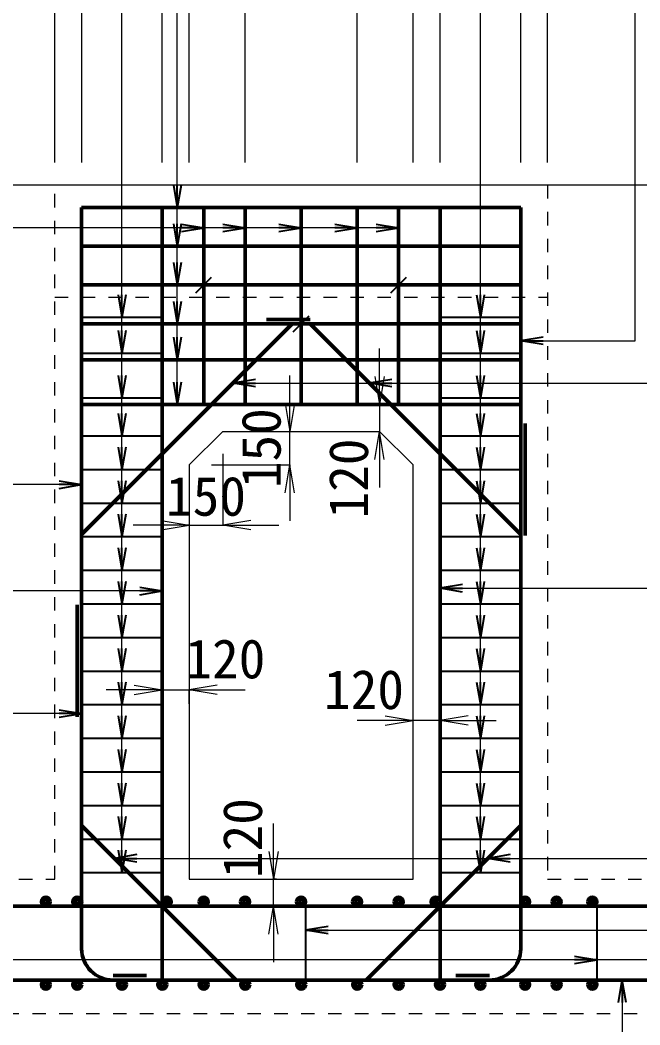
# Model space of a CAD drawing. Header units: millimetres. Extents: x 169470 to 758170, y -17820 to 11880.
# Drawn here: x 471653 to 474420, y -10715 to -6229 of the extents above; entities that cross this region are included whole.
import ezdxf

# ---------------------------------------------------------------- set-up
doc = ezdxf.new("R2010")
doc.units = ezdxf.units.MM
doc.header["$LTSCALE"] = 50
doc.header["$PDSIZE"] = 300
doc.linetypes.add('SXF_跳び破線', pattern=[12, 6, -6])
doc.layers.get('Defpoints').update_dxf_attribs({"color": 151})
for name, color, linetype, lineweight in [('D-BGD', 7, 'Continuous', 13), ('D-STR', 1, 'Continuous', 50), ('D-STR-DIM', 7, 'Continuous', 13), ('D-STR-HTXT', 7, 'Continuous', 13), ('D-STR-STR2', 6, 'Continuous', 25), ('D-STR-STR3', 4, 'Continuous', 25)]:
    doc.layers.add(name, color=color, linetype=linetype, lineweight=lineweight)
doc.styles.add('MS ゴシック', font='MS Gothic.ttf')
doc.styles.add('YOKO_GOTHIC', font='MS Gothic.ttf')
doc.dimstyles.new('DIM-50', dxfattribs={"dimscale": 50, "dimtxt": 3.5, "dimasz": 2.5, "dimexe": 0, "dimexo": 2, "dimgap": 0.8, "dimtad": 1, "dimdec": 0, "dimzin": 1, "dimdsep": 46, "dimtxsty": 'MS ゴシック', "dimblk": 'OPEN', "dimcen": 0.1, "dimclrd": 256, "dimclre": 256, "dimclrt": 256, "dimaunit": 1, "dimadec": 3, "dimazin": 0, "dimtfac": 1, "dimtdec": 0, "dimtix": 1, "dimtmove": 2, "dimatfit": 3, "dimldrblk": 'OPEN', "dimfxl": 1, "dimlwd": -1, "dimlwe": -1, "dimarcsym": 2})
doc.dimstyles.new('S50', dxfattribs={"dimscale": 50, "dimtxt": 3.5, "dimasz": 2, "dimexe": 1, "dimexo": 1, "dimgap": 1, "dimtad": 1, "dimdec": 0, "dimzin": 1, "dimdsep": 46, "dimtxsty": 'YOKO_GOTHIC', "dimblk": 'OPEN', "dimcen": 0, "dimclrd": 256, "dimclre": 256, "dimclrt": 256, "dimaunit": 1, "dimadec": 3, "dimazin": 0, "dimtfac": 1, "dimtdec": 0, "dimtix": 1, "dimtmove": 2, "dimatfit": 3, "dimldrblk": 'OPEN', "dimfxl": 1, "dimlwd": -1, "dimlwe": -1, "dimarcsym": 0})

# ---------------------------------------------------------------- blocks, each defined once
blk = doc.blocks.new('B')
at = {"layer": 'D-STR-STR2', "lineweight": 50}
for radius in [20, 10]:
    blk.add_circle((5866.7, 22812.3), radius, dxfattribs=at)
blk = doc.blocks.new('_Open')
at = {"color": 0, "linetype": 'ByBlock', "lineweight": -2}
for p, q in [((-1, 0.167), (0, 0)), ((-1, -0.167), (0, 0)), ((0, 0), (-1, 0))]:
    blk.add_line(p, q, dxfattribs=at)
blk = doc.blocks.new('*D1605')
at = {"layer": 'D-STR-DIM', "ltscale": 1500, "transparency": 16777216}
for p, q in [((472858, -7940.1), (472858, -7815.1)), ((472658.2, -8065.1), (472858, -8065.1)), ((472858, -8215.1), (472858, -8065.1)), ((472508.2, -8215.1), (472858, -8215.1)), ((472858, -8340.1), (472858, -8465.1))]:
    blk.add_line(p, q, dxfattribs=at)
at = {"layer": 'Defpoints', "color": 0, "ltscale": 1500, "transparency": 16777216}
for p in [(472558.2, -8065.1), (472858, -8065.1), (472408.2, -8215.1)]:
    blk.add_point(p, dxfattribs=at)
at = {"layer": 'D-STR-DIM', "ltscale": 1500, "transparency": 16777216, "xscale": 125, "yscale": 125, "zscale": 125}
for p, rotation in [((472858, -8065.1), 270), ((472858, -8215.1), 90)]:
    blk.add_blockref('_Open', p, dxfattribs=dict(at, rotation=rotation))
at = {"layer": 'D-STR-DIM', "ltscale": 1500, "transparency": 16777216, "insert": (472730.5, -8140.1), "char_height": 175, "attachment_point": 5, "rotation": 90, "style": 'MS ゴシック'}
blk.add_mtext('150', dxfattribs=at)
blk = doc.blocks.new('*D1606')
at = {"layer": 'D-STR-DIM', "ltscale": 1500, "transparency": 16777216}
for p, q in [((472558.2, -8165.1), (472558.2, -8483.1)), ((472408.2, -8315.1), (472408.2, -8483.1)), ((472283.2, -8483.1), (472158.2, -8483.1)), ((472408.2, -8483.1), (472558.2, -8483.1)), ((472683.2, -8483.1), (472808.2, -8483.1))]:
    blk.add_line(p, q, dxfattribs=at)
at = {"layer": 'Defpoints', "color": 0, "ltscale": 1500, "transparency": 16777216}
for p in [(472558.2, -8065.1), (472408.2, -8215.1), (472558.2, -8483.1)]:
    blk.add_point(p, dxfattribs=at)
at = {"layer": 'D-STR-DIM', "ltscale": 1500, "transparency": 16777216, "xscale": 125, "yscale": 125, "zscale": 125}
blk.add_blockref('_Open', (472408.2, -8483.1), dxfattribs=at)
at = {"layer": 'D-STR-DIM', "ltscale": 1500, "transparency": 16777216, "xscale": 125, "yscale": 125, "zscale": 125, "rotation": 180}
blk.add_blockref('_Open', (472558.2, -8483.1), dxfattribs=at)
at = {"layer": 'D-STR-DIM', "ltscale": 1500, "transparency": 16777216, "insert": (472483.2, -8355.6), "char_height": 175, "attachment_point": 5, "style": 'MS ゴシック'}
blk.add_mtext('150', dxfattribs=at)
blk = doc.blocks.new('*D1607')
at = {"layer": 'D-STR-DIM', "ltscale": 1500, "transparency": 16777216}
for p, q in [((473258.2, -7820.1), (473258.2, -7695.1)), ((473136.6, -7945.1), (473258.2, -7945.1)), ((473258.2, -7945.1), (473258.2, -8065.1)), ((473136.6, -8065.1), (473258.2, -8065.1)), ((473258.2, -8190.1), (473258.2, -8315.1))]:
    blk.add_line(p, q, dxfattribs=at)
at = {"layer": 'Defpoints', "color": 0, "ltscale": 1500, "transparency": 16777216}
for p in [(473036.6, -7945.1), (473036.6, -8065.1), (473258.2, -8065.1)]:
    blk.add_point(p, dxfattribs=at)
at = {"layer": 'D-STR-DIM', "ltscale": 1500, "transparency": 16777216, "xscale": 125, "yscale": 125, "zscale": 125}
for p, rotation in [((473258.2, -7945.1), 270), ((473258.2, -8065.1), 90)]:
    blk.add_blockref('_Open', p, dxfattribs=dict(at, rotation=rotation))
at = {"layer": 'D-STR-DIM', "ltscale": 1500, "transparency": 16777216, "insert": (473120.7, -8275.5), "char_height": 175, "attachment_point": 5, "rotation": 90, "style": 'MS ゴシック'}
blk.add_mtext('120', dxfattribs=at)
blk = doc.blocks.new('*D1608')
at = {"layer": 'D-STR-DIM', "ltscale": 1500, "transparency": 16777216}
for p, q in [((472163.2, -9219.3), (472038.2, -9219.3)), ((472288.2, -9280.8), (472288.2, -9219.3)), ((472288.2, -9219.3), (472408.2, -9219.3)), ((472408.2, -9280.8), (472408.2, -9219.3)), ((472533.2, -9219.3), (472658.2, -9219.3))]:
    blk.add_line(p, q, dxfattribs=at)
at = {"layer": 'Defpoints', "color": 0, "ltscale": 1500, "transparency": 16777216}
for p in [(472408.2, -9219.3), (472288.2, -9380.8), (472408.2, -9380.8)]:
    blk.add_point(p, dxfattribs=at)
at = {"layer": 'D-STR-DIM', "ltscale": 1500, "transparency": 16777216, "xscale": 125, "yscale": 125, "zscale": 125}
blk.add_blockref('_Open', (472288.2, -9219.3), dxfattribs=at)
at = {"layer": 'D-STR-DIM', "ltscale": 1500, "transparency": 16777216, "xscale": 125, "yscale": 125, "zscale": 125, "rotation": 180}
blk.add_blockref('_Open', (472408.2, -9219.3), dxfattribs=at)
at = {"layer": 'D-STR-DIM', "ltscale": 1500, "transparency": 16777216, "insert": (472569.6, -9081.8), "char_height": 175, "attachment_point": 5, "style": 'MS ゴシック'}
blk.add_mtext('120', dxfattribs=at)
blk = doc.blocks.new('*D1609')
at = {"layer": 'D-STR-DIM', "ltscale": 1500, "transparency": 16777216}
for p, q in [((473283.2, -9356.4), (473158.2, -9356.4)), ((473408.2, -9477.6), (473408.2, -9356.4)), ((473528.2, -9356.4), (473408.2, -9356.4)), ((473528.2, -9477.6), (473528.2, -9356.4)), ((473653.2, -9356.4), (473778.2, -9356.4))]:
    blk.add_line(p, q, dxfattribs=at)
at = {"layer": 'Defpoints', "color": 0, "ltscale": 1500, "transparency": 16777216}
for p in [(473408.2, -9356.4), (473408.2, -9577.6), (473528.2, -9577.6)]:
    blk.add_point(p, dxfattribs=at)
at = {"layer": 'D-STR-DIM', "ltscale": 1500, "transparency": 16777216, "xscale": 125, "yscale": 125, "zscale": 125}
blk.add_blockref('_Open', (473408.2, -9356.4), dxfattribs=at)
at = {"layer": 'D-STR-DIM', "ltscale": 1500, "transparency": 16777216, "xscale": 125, "yscale": 125, "zscale": 125, "rotation": 180}
blk.add_blockref('_Open', (473528.2, -9356.4), dxfattribs=at)
at = {"layer": 'D-STR-DIM', "ltscale": 1500, "transparency": 16777216, "insert": (473188.6, -9218.9), "char_height": 175, "attachment_point": 5, "style": 'MS ゴシック'}
blk.add_mtext('120', dxfattribs=at)
blk = doc.blocks.new('*D1610')
at = {"layer": 'D-STR-DIM', "ltscale": 1500, "transparency": 16777216}
for p, q in [((472784.9, -9940.1), (472784.9, -9815.1)), ((472797.6, -10065.1), (472784.9, -10065.1)), ((472784.9, -10185.1), (472784.9, -10065.1)), ((472797.6, -10185.1), (472784.9, -10185.1)), ((472784.9, -10310.1), (472784.9, -10435.1))]:
    blk.add_line(p, q, dxfattribs=at)
at = {"layer": 'Defpoints', "color": 0, "ltscale": 1500, "transparency": 16777216}
for p in [(472784.9, -10065.1), (472897.6, -10065.1), (472897.6, -10185.1)]:
    blk.add_point(p, dxfattribs=at)
at = {"layer": 'D-STR-DIM', "ltscale": 1500, "transparency": 16777216, "xscale": 125, "yscale": 125, "zscale": 125}
for p, rotation in [((472784.9, -10065.1), 270), ((472784.9, -10185.1), 90)]:
    blk.add_blockref('_Open', p, dxfattribs=dict(at, rotation=rotation))
at = {"layer": 'D-STR-DIM', "ltscale": 1500, "transparency": 16777216, "insert": (472647.4, -9881.1), "char_height": 175, "attachment_point": 5, "rotation": 90, "style": 'MS ゴシック'}
blk.add_mtext('120', dxfattribs=at)
blk = doc.blocks.new('*D582')
at = {"layer": 'D-STR-DIM', "ltscale": 1500, "transparency": 16777216}
for p, q in [((471683.2, -5055.5), (471558.2, -5055.5)), ((471808.2, -6865.1), (471808.2, -5055.5)), ((471808.2, -5055.5), (471928.2, -5055.5)), ((471928.2, -6865.1), (471928.2, -5055.5)), ((472053.2, -5055.5), (472178.2, -5055.5))]:
    blk.add_line(p, q, dxfattribs=at)
at = {"layer": 'Defpoints', "color": 0, "ltscale": 1500, "transparency": 16777216}
for p in [(471928.2, -5055.5), (471808.2, -6965.1), (471928.2, -6965.1)]:
    blk.add_point(p, dxfattribs=at)
at = {"layer": 'D-STR-DIM', "ltscale": 1500, "transparency": 16777216, "xscale": 125, "yscale": 125, "zscale": 125}
blk.add_blockref('_Open', (471808.2, -5055.5), dxfattribs=at)
at = {"layer": 'D-STR-DIM', "ltscale": 1500, "transparency": 16777216, "xscale": 125, "yscale": 125, "zscale": 125, "rotation": 180}
blk.add_blockref('_Open', (471928.2, -5055.5), dxfattribs=at)
at = {"layer": 'D-STR-DIM', "ltscale": 1500, "transparency": 16777216, "insert": (471605.6, -4918), "char_height": 175, "attachment_point": 5, "style": 'MS ゴシック'}
blk.add_mtext('120', dxfattribs=at)
blk = doc.blocks.new('*D583')
at = {"layer": 'D-STR-DIM', "ltscale": 1500, "transparency": 16777216}
for p, q in [((471803.2, -5055.5), (471678.2, -5055.5)), ((471928.2, -6865.1), (471928.2, -5055.5)), ((471928.2, -5055.5), (472288.2, -5055.5)), ((472288.2, -6865.1), (472288.2, -5055.5)), ((472413.2, -5055.5), (472538.2, -5055.5))]:
    blk.add_line(p, q, dxfattribs=at)
at = {"layer": 'Defpoints', "color": 0, "ltscale": 1500, "transparency": 16777216}
for p in [(472288.2, -5055.5), (471928.2, -6965.1), (472288.2, -6965.1)]:
    blk.add_point(p, dxfattribs=at)
at = {"layer": 'D-STR-DIM', "ltscale": 1500, "transparency": 16777216, "xscale": 125, "yscale": 125, "zscale": 125}
blk.add_blockref('_Open', (471928.2, -5055.5), dxfattribs=at)
at = {"layer": 'D-STR-DIM', "ltscale": 1500, "transparency": 16777216, "xscale": 125, "yscale": 125, "zscale": 125, "rotation": 180}
blk.add_blockref('_Open', (472288.2, -5055.5), dxfattribs=at)
at = {"layer": 'D-STR-DIM', "ltscale": 1500, "transparency": 16777216, "insert": (472108.2, -4928), "char_height": 175, "attachment_point": 5, "style": 'MS ゴシック'}
blk.add_mtext('360', dxfattribs=at)
blk = doc.blocks.new('*D584')
at = {"layer": 'D-STR-DIM', "ltscale": 1500, "transparency": 16777216}
for p, q in [((472288.2, -6865.1), (472288.2, -5055.5)), ((472413.2, -5055.5), (472533.2, -5055.5)), ((472658.2, -6865.1), (472658.2, -5055.5))]:
    blk.add_line(p, q, dxfattribs=at)
at = {"layer": 'Defpoints', "color": 0, "ltscale": 1500, "transparency": 16777216}
for p in [(472658.2, -5055.5), (472288.2, -6965.1), (472658.2, -6965.1)]:
    blk.add_point(p, dxfattribs=at)
at = {"layer": 'D-STR-DIM', "ltscale": 1500, "transparency": 16777216, "xscale": 125, "yscale": 125, "zscale": 125, "rotation": 180}
blk.add_blockref('_Open', (472288.2, -5055.5), dxfattribs=at)
at = {"layer": 'D-STR-DIM', "ltscale": 1500, "transparency": 16777216, "xscale": 125, "yscale": 125, "zscale": 125}
blk.add_blockref('_Open', (472658.2, -5055.5), dxfattribs=at)
at = {"layer": 'D-STR-DIM', "ltscale": 1500, "transparency": 16777216, "char_height": 175, "attachment_point": 5, "style": 'MS ゴシック'}
for s, insert in [('2@185', (472473.2, -5401.5)), ('=370', (472473.2, -5665.8))]:
    blk.add_mtext(s, dxfattribs=dict(at, insert=insert))
blk = doc.blocks.new('*D585')
at = {"layer": 'D-STR-DIM', "ltscale": 1500, "transparency": 16777216}
for p, q in [((472533.2, -5055.5), (472408.2, -5055.5)), ((472658.2, -6865.1), (472658.2, -5055.5)), ((472658.2, -5055.5), (473158.2, -5055.5)), ((473158.2, -6865.1), (473158.2, -5055.5)), ((473283.2, -5055.5), (473408.2, -5055.5))]:
    blk.add_line(p, q, dxfattribs=at)
at = {"layer": 'Defpoints', "color": 0, "ltscale": 1500, "transparency": 16777216}
for p in [(473158.2, -5055.5), (472658.2, -6965.1), (473158.2, -6965.1)]:
    blk.add_point(p, dxfattribs=at)
at = {"layer": 'D-STR-DIM', "ltscale": 1500, "transparency": 16777216, "xscale": 125, "yscale": 125, "zscale": 125}
blk.add_blockref('_Open', (472658.2, -5055.5), dxfattribs=at)
at = {"layer": 'D-STR-DIM', "ltscale": 1500, "transparency": 16777216, "xscale": 125, "yscale": 125, "zscale": 125, "rotation": 180}
blk.add_blockref('_Open', (473158.2, -5055.5), dxfattribs=at)
at = {"layer": 'D-STR-DIM', "ltscale": 1500, "transparency": 16777216, "char_height": 175, "attachment_point": 5, "style": 'MS ゴシック'}
for s, insert in [('2@250', (472908.2, -4918.6)), ('=500', (472908.2, -5183))]:
    blk.add_mtext(s, dxfattribs=dict(at, insert=insert))
blk = doc.blocks.new('*D586')
at = {"layer": 'D-STR-DIM', "ltscale": 1500, "transparency": 16777216}
for p, q in [((473158.2, -6865.1), (473158.2, -5055.5)), ((473283.2, -5055.5), (473403.2, -5055.5)), ((473528.2, -6865.1), (473528.2, -5055.5))]:
    blk.add_line(p, q, dxfattribs=at)
at = {"layer": 'Defpoints', "color": 0, "ltscale": 1500, "transparency": 16777216}
for p in [(473528.2, -5055.5), (473158.2, -6965.1), (473528.2, -6965.1)]:
    blk.add_point(p, dxfattribs=at)
at = {"layer": 'D-STR-DIM', "ltscale": 1500, "transparency": 16777216, "xscale": 125, "yscale": 125, "zscale": 125, "rotation": 180}
blk.add_blockref('_Open', (473158.2, -5055.5), dxfattribs=at)
at = {"layer": 'D-STR-DIM', "ltscale": 1500, "transparency": 16777216, "xscale": 125, "yscale": 125, "zscale": 125}
blk.add_blockref('_Open', (473528.2, -5055.5), dxfattribs=at)
at = {"layer": 'D-STR-DIM', "ltscale": 1500, "transparency": 16777216, "char_height": 175, "attachment_point": 5, "style": 'MS ゴシック'}
for s, insert in [('2@185', (473343.2, -5413.9)), ('=370', (473343.2, -5678.2))]:
    blk.add_mtext(s, dxfattribs=dict(at, insert=insert))
blk = doc.blocks.new('*D587')
at = {"layer": 'D-STR-DIM', "ltscale": 1500, "transparency": 16777216}
for p, q in [((473403.2, -5055.5), (473278.2, -5055.5)), ((473528.2, -6865.1), (473528.2, -5055.5)), ((473528.2, -5055.5), (473888.2, -5055.5)), ((473888.2, -6865.1), (473888.2, -5055.5)), ((474013.2, -5055.5), (474138.2, -5055.5))]:
    blk.add_line(p, q, dxfattribs=at)
at = {"layer": 'Defpoints', "color": 0, "ltscale": 1500, "transparency": 16777216}
for p in [(473888.2, -5055.5), (473528.2, -6965.1), (473888.2, -6965.1)]:
    blk.add_point(p, dxfattribs=at)
at = {"layer": 'D-STR-DIM', "ltscale": 1500, "transparency": 16777216, "xscale": 125, "yscale": 125, "zscale": 125}
blk.add_blockref('_Open', (473528.2, -5055.5), dxfattribs=at)
at = {"layer": 'D-STR-DIM', "ltscale": 1500, "transparency": 16777216, "xscale": 125, "yscale": 125, "zscale": 125, "rotation": 180}
blk.add_blockref('_Open', (473888.2, -5055.5), dxfattribs=at)
at = {"layer": 'D-STR-DIM', "ltscale": 1500, "transparency": 16777216, "insert": (473708.2, -4928), "char_height": 175, "attachment_point": 5, "style": 'MS ゴシック'}
blk.add_mtext('360', dxfattribs=at)
blk = doc.blocks.new('*D588')
at = {"layer": 'D-STR-DIM', "ltscale": 1500, "transparency": 16777216}
for p, q in [((473763.2, -5055.5), (473638.2, -5055.5)), ((473888.2, -6865.1), (473888.2, -5055.5)), ((473888.2, -5055.5), (474008.2, -5055.5)), ((474008.2, -6865.1), (474008.2, -5055.5)), ((474133.2, -5055.5), (474258.2, -5055.5))]:
    blk.add_line(p, q, dxfattribs=at)
at = {"layer": 'Defpoints', "color": 0, "ltscale": 1500, "transparency": 16777216}
for p in [(474008.2, -5055.5), (473888.2, -6965.1), (474008.2, -6965.1)]:
    blk.add_point(p, dxfattribs=at)
at = {"layer": 'D-STR-DIM', "ltscale": 1500, "transparency": 16777216, "xscale": 125, "yscale": 125, "zscale": 125}
blk.add_blockref('_Open', (473888.2, -5055.5), dxfattribs=at)
at = {"layer": 'D-STR-DIM', "ltscale": 1500, "transparency": 16777216, "xscale": 125, "yscale": 125, "zscale": 125, "rotation": 180}
blk.add_blockref('_Open', (474008.2, -5055.5), dxfattribs=at)
at = {"layer": 'D-STR-DIM', "ltscale": 1500, "transparency": 16777216, "insert": (474203.8, -4918), "char_height": 175, "attachment_point": 5, "style": 'MS ゴシック'}
blk.add_mtext('120', dxfattribs=at)
blk = doc.blocks.new('*D589')
at = {"layer": 'D-STR-DIM', "ltscale": 1500, "transparency": 16777216}
for p, q in [((473408.2, -6865.1), (473408.2, -4655.5)), ((473883.2, -4655.5), (473533.2, -4655.5)), ((474008.2, -6865.1), (474008.2, -4655.5))]:
    blk.add_line(p, q, dxfattribs=at)
at = {"layer": 'Defpoints', "color": 0, "ltscale": 1500, "transparency": 16777216}
for p in [(473408.2, -4655.5), (473408.2, -6965.1), (474008.2, -6965.1)]:
    blk.add_point(p, dxfattribs=at)
at = {"layer": 'D-STR-DIM', "ltscale": 1500, "transparency": 16777216, "xscale": 125, "yscale": 125, "zscale": 125, "rotation": 180}
blk.add_blockref('_Open', (473408.2, -4655.5), dxfattribs=at)
at = {"layer": 'D-STR-DIM', "ltscale": 1500, "transparency": 16777216, "xscale": 125, "yscale": 125, "zscale": 125}
blk.add_blockref('_Open', (474008.2, -4655.5), dxfattribs=at)
at = {"layer": 'D-STR-DIM', "ltscale": 1500, "transparency": 16777216, "insert": (473708.2, -4528), "char_height": 175, "attachment_point": 5, "style": 'MS ゴシック'}
blk.add_mtext('600', dxfattribs=at)
blk = doc.blocks.new('*D590')
at = {"layer": 'D-STR-DIM', "ltscale": 1500, "transparency": 16777216}
for p, q in [((472408.2, -6865.1), (472408.2, -4655.5)), ((473283.2, -4655.5), (472533.2, -4655.5)), ((473408.2, -6865.1), (473408.2, -4655.5))]:
    blk.add_line(p, q, dxfattribs=at)
at = {"layer": 'Defpoints', "color": 0, "ltscale": 1500, "transparency": 16777216}
for p in [(472408.2, -4655.5), (472408.2, -6965.1), (473408.2, -6965.1)]:
    blk.add_point(p, dxfattribs=at)
at = {"layer": 'D-STR-DIM', "ltscale": 1500, "transparency": 16777216, "xscale": 125, "yscale": 125, "zscale": 125, "rotation": 180}
blk.add_blockref('_Open', (472408.2, -4655.5), dxfattribs=at)
at = {"layer": 'D-STR-DIM', "ltscale": 1500, "transparency": 16777216, "xscale": 125, "yscale": 125, "zscale": 125}
blk.add_blockref('_Open', (473408.2, -4655.5), dxfattribs=at)
at = {"layer": 'D-STR-DIM', "ltscale": 1500, "transparency": 16777216, "insert": (472908.2, -4528), "char_height": 175, "attachment_point": 5, "style": 'MS ゴシック'}
blk.add_mtext('1000', dxfattribs=at)
blk = doc.blocks.new('*D591')
at = {"layer": 'D-STR-DIM', "ltscale": 1500, "transparency": 16777216}
for p, q in [((471808.2, -6865.1), (471808.2, -4655.5)), ((472283.2, -4655.5), (471933.2, -4655.5)), ((472408.2, -6865.1), (472408.2, -4655.5))]:
    blk.add_line(p, q, dxfattribs=at)
at = {"layer": 'Defpoints', "color": 0, "ltscale": 1500, "transparency": 16777216}
for p in [(471808.2, -4655.5), (471808.2, -6965.1), (472408.2, -6965.1)]:
    blk.add_point(p, dxfattribs=at)
at = {"layer": 'D-STR-DIM', "ltscale": 1500, "transparency": 16777216, "xscale": 125, "yscale": 125, "zscale": 125, "rotation": 180}
blk.add_blockref('_Open', (471808.2, -4655.5), dxfattribs=at)
at = {"layer": 'D-STR-DIM', "ltscale": 1500, "transparency": 16777216, "xscale": 125, "yscale": 125, "zscale": 125}
blk.add_blockref('_Open', (472408.2, -4655.5), dxfattribs=at)
at = {"layer": 'D-STR-DIM', "ltscale": 1500, "transparency": 16777216, "insert": (472108.2, -4528), "char_height": 175, "attachment_point": 5, "style": 'MS ゴシック'}
blk.add_mtext('600', dxfattribs=at)
blk = doc.blocks.new('*D592')
at = {"layer": 'D-STR-DIM', "ltscale": 1500, "transparency": 16777216}
for p, q in [((471808.2, -6865.1), (471808.2, -4255.5)), ((471933.2, -4255.5), (473883.2, -4255.5)), ((474008.2, -6865.1), (474008.2, -4255.5))]:
    blk.add_line(p, q, dxfattribs=at)
at = {"layer": 'Defpoints', "color": 0, "ltscale": 1500, "transparency": 16777216}
for p in [(474008.2, -4255.5), (471808.2, -6965.1), (474008.2, -6965.1)]:
    blk.add_point(p, dxfattribs=at)
at = {"layer": 'D-STR-DIM', "ltscale": 1500, "transparency": 16777216, "xscale": 125, "yscale": 125, "zscale": 125, "rotation": 180}
blk.add_blockref('_Open', (471808.2, -4255.5), dxfattribs=at)
at = {"layer": 'D-STR-DIM', "ltscale": 1500, "transparency": 16777216, "xscale": 125, "yscale": 125, "zscale": 125}
blk.add_blockref('_Open', (474008.2, -4255.5), dxfattribs=at)
at = {"layer": 'D-STR-DIM', "ltscale": 1500, "transparency": 16777216, "insert": (472908.2, -4128), "char_height": 175, "attachment_point": 5, "style": 'MS ゴシック'}
blk.add_mtext('2200', dxfattribs=at)

msp = doc.modelspace()

# ---------------------------------------------------------------- linework, layer by layer
at = {"layer": 'D-BGD'}
for p, q in [((475008.17, -6965.07), (470808.17, -6965.07)), ((472558.17, -8065.07), (472408.17, -8215.07)), ((472558.17, -8065.07), (473258.17, -8065.07)), ((473258.17, -8065.07), (473408.17, -8215.07))]:
    msp.add_line(p, q, dxfattribs=at)
at = {"layer": 'D-BGD', "linetype": 'SXF_跳び破線', "ltscale": 0.2}
for p, q in [((471808.17, -10065.07), (471808.17, -6965.07)), ((474008.17, -6965.07), (474008.17, -10065.07)), ((471808.17, -7465.07), (474008.17, -7465.07)), ((470808.17, -10065.07), (471808.17, -10065.07)), ((474008.17, -10065.07), (475008.17, -10065.07)), ((475008.17, -10665.07), (470808.17, -10665.07))]:
    msp.add_line(p, q, dxfattribs=at)
at = {"layer": 'D-BGD'}
msp.add_lwpolyline([(472408.17, -8215.07), (472408.17, -10065.07), (473408.17, -10065.07), (473408.17, -8215.07)], dxfattribs=at)
at = {"layer": 'D-STR'}
for p, q in [((471928.17, -7065.07), (471928.17, -10375.07)), ((471928.17, -7065.07), (473888.17, -7065.07)), ((472288.17, -7065.07), (472288.17, -10515.07)), ((472473.17, -7065.07), (472473.17, -7945.07)), ((472658.17, -7065.07), (472658.17, -7945.07)), ((472908.17, -7065.07), (472908.17, -7945.07)), ((473158.17, -7065.07), (473158.17, -7945.07)), ((473343.17, -7065.07), (473343.17, -7945.07)), ((473528.17, -7065.07), (473528.17, -10515.07)), ((473888.17, -10375.07), (473888.17, -7065.07)), ((471928.17, -7238.07), (473888.17, -7238.07)), ((471928.17, -7411.07), (473888.17, -7411.07)), ((472752.87, -7565.07), (472947.87, -7565.07)), ((472868.46, -7585.07), (471928.17, -8525.36)), ((471928.17, -7585.07), (473888.17, -7585.07)), ((472868.46, -7585.07), (473063.46, -7585.07)), ((472947.87, -7585.07), (473888.17, -8525.36)), ((471928.17, -7745.07), (473888.17, -7745.07)), ((471928.17, -7945.07), (473888.17, -7945.07)), ((473908.17, -8030.07), (473908.17, -8530.07)), ((471908.17, -8840.07), (471908.17, -9340.07)), ((471928.17, -9825.07), (472618.17, -10515.07)), ((473198.17, -10515.07), (473888.17, -9825.07)), ((470908.17, -10185.07), (474908.17, -10185.07)), ((473888.17, -10185.07), (471928.17, -10185.07)), ((472218.17, -10495.07), (472068.17, -10495.07)), ((473598.17, -10495.07), (473748.17, -10495.07)), ((470908.17, -10515.07), (472218.17, -10515.07)), ((472068.17, -10515.07), (473748.17, -10515.07)), ((474908.17, -10515.07), (473598.17, -10515.07))]:
    msp.add_line(p, q, dxfattribs=at)
for centre, start, end in [((472068.17, -10375.07), 180, 270), ((473748.17, -10375.07), 270, 0)]:
    msp.add_arc(centre, 140, start, end, dxfattribs=at)
at = {"layer": 'D-STR-STR3'}
for p, q in [((472437.81, -7446.43), (472508.52, -7375.72)), ((473307.81, -7446.43), (473378.52, -7375.72)), ((471928.17, -7555.07), (472288.17, -7555.07)), ((472872.81, -7620.43), (472943.52, -7549.72)), ((473528.17, -7555.07), (473888.17, -7555.07)), ((471928.17, -7715.07), (472288.17, -7715.07)), ((473528.17, -7715.07), (473888.17, -7715.07)), ((471928.17, -7915.07), (472288.17, -7915.07)), ((473528.17, -7915.07), (473888.17, -7915.07)), ((471928.17, -8085.07), (472288.17, -8085.07)), ((473528.17, -8085.07), (473888.17, -8085.07)), ((471928.17, -8235.07), (472288.17, -8235.07)), ((473528.17, -8235.07), (473888.17, -8235.07)), ((471928.17, -8385.07), (472288.17, -8385.07)), ((473528.17, -8385.07), (473888.17, -8385.07)), ((471928.17, -8535.07), (472288.17, -8535.07)), ((473528.17, -8535.07), (473888.17, -8535.07)), ((471928.17, -8685.07), (472288.17, -8685.07)), ((473528.17, -8685.07), (473888.17, -8685.07)), ((471928.17, -8835.07), (472288.17, -8835.07)), ((473528.17, -8835.07), (473888.17, -8835.07)), ((471928.17, -8985.07), (472288.17, -8985.07)), ((473528.17, -8985.07), (473888.17, -8985.07)), ((471928.17, -9135.07), (472288.17, -9135.07)), ((473528.17, -9135.07), (473888.17, -9135.07)), ((471928.17, -9285.07), (472288.17, -9285.07)), ((473528.17, -9285.07), (473888.17, -9285.07)), ((471928.17, -9435.07), (472288.17, -9435.07)), ((473528.17, -9435.07), (473888.17, -9435.07)), ((471928.17, -9585.07), (472288.17, -9585.07)), ((473528.17, -9585.07), (473888.17, -9585.07)), ((471928.17, -9735.07), (472288.17, -9735.07)), ((473528.17, -9735.07), (473888.17, -9735.07)), ((471928.17, -9885.07), (472288.17, -9885.07)), ((473528.17, -9885.07), (473888.17, -9885.07)), ((471928.17, -10035.07), (472288.17, -10035.07)), ((473528.17, -10035.07), (473888.17, -10035.07)), ((472928.17, -10185.07), (472928.17, -10515.07)), ((474228.5, -10185.07), (474228.5, -10515.07))]:
    msp.add_line(p, q, dxfattribs=at)

# ---------------------------------------------------------------- block references
at = {"layer": 'D-STR-STR2'}
for p in [(465901.52, -32977.34), (466041.52, -32977.34), (467641.52, -32977.34), (465901.52, -33347.34), (466041.52, -33347.34), (466241.52, -33347.34), (466421.52, -33347.34), (466606.52, -33347.34), (466791.52, -33347.34), (467041.52, -33347.34), (467291.52, -33347.34), (467476.52, -33347.34), (467661.52, -33347.34), (467841.52, -33347.34)]:
    msp.add_blockref('B', p, dxfattribs=at)
at = {"layer": 'D-STR-STR2', "xscale": -1}
for p in [(478174.49, -32977.34), (479774.82, -32977.34), (479914.82, -32977.34), (480074.82, -32977.34), (479774.82, -33347.34), (479914.82, -33347.34), (480074.82, -33347.34)]:
    msp.add_blockref('B', p, dxfattribs=at)
at = {"layer": 'D-STR-STR2', "xscale": -1, "rotation": 180}
for p in [(466606.18, 12647.2), (466791.18, 12647.2), (467041.18, 12647.2), (467291.18, 12647.2), (467476.18, 12647.2)]:
    msp.add_blockref('B', p, dxfattribs=at)

# ---------------------------------------------------------------- dimensions: what is measured, and where the dimension line sits
at = {"layer": 'D-STR-DIM', "ltscale": 1500}
for base, p1, p2, picture, middle in [((474008.17, -4255.46), (471808.17, -6965.07), (474008.17, -6965.07), '*D592', (472908.17, -4127.96)), ((471808.17, -4655.46), (472408.17, -6965.07), (471808.17, -6965.07), '*D591', (472108.17, -4527.96)), ((472408.17, -4655.46), (473408.17, -6965.07), (472408.17, -6965.07), '*D590', (472908.17, -4527.96)), ((473408.17, -4655.46), (474008.17, -6965.07), (473408.17, -6965.07), '*D589', (473708.17, -4527.96)), ((472288.17, -5055.46), (471928.17, -6965.07), (472288.17, -6965.07), '*D583', (472108.17, -4927.96)), ((473888.17, -5055.46), (473528.17, -6965.07), (473888.17, -6965.07), '*D587', (473708.17, -4927.96)), ((472558.17, -8483.11), (472408.17, -8215.07), (472558.17, -8065.07), '*D1606', (472483.17, -8355.61))]:
    dim = msp.add_linear_dim(base=base, p1=p1, p2=p2, dimstyle='DIM-50', dxfattribs=at)
    dim.commit()
    dim.dimension.update_dxf_attribs({"geometry": picture, "text_midpoint": middle})
for base, p1, p2, picture, middle in [((471928.17, -5055.46), (471808.17, -6965.07), (471928.17, -6965.07), '*D582', (471605.59, -4917.96)), ((474008.17, -5055.46), (473888.17, -6965.07), (474008.17, -6965.07), '*D588', (474203.75, -4917.96)), ((472408.17, -9219.29), (472288.17, -9380.83), (472408.17, -9380.83), '*D1608', (472569.62, -9081.79)), ((473408.17, -9356.4), (473528.17, -9577.64), (473408.17, -9577.64), '*D1609', (473188.59, -9218.9))]:
    dim = msp.add_linear_dim(base=base, p1=p1, p2=p2, dimstyle='DIM-50', dxfattribs=at)
    dim.commit()
    dim.dimension.update_dxf_attribs({"geometry": picture, "text_midpoint": middle, "dimtype": 160})
dim = msp.add_linear_dim(base=(473158.17, -5055.46), p1=(472658.17, -6965.07), p2=(473158.17, -6965.07), text='2@250\\X=<>', dimstyle='DIM-50', dxfattribs=at)
dim.commit()
dim.dimension.update_dxf_attribs({"geometry": '*D585', "text_midpoint": (472908.17, -5055.46)})
for base, p1, p2, picture, middle in [((472658.17, -5055.46), (472288.17, -6965.07), (472658.17, -6965.07), '*D584', (472473.17, -5538.29)), ((473528.17, -5055.46), (473158.17, -6965.07), (473528.17, -6965.07), '*D586', (473343.17, -5550.74))]:
    dim = msp.add_linear_dim(base=base, p1=p1, p2=p2, text='2@185\\X=<>', dimstyle='DIM-50', dxfattribs=at)
    dim.commit()
    dim.dimension.update_dxf_attribs({"geometry": picture, "text_midpoint": middle, "dimtype": 160})
for base, p1, p2, picture, middle in [((473258.17, -8065.07), (473036.56, -7945.07), (473036.56, -8065.07), '*D1607', (473120.67, -8275.46)), ((472784.94, -10065.07), (472897.55, -10185.07), (472897.55, -10065.07), '*D1610', (472647.44, -9881.11))]:
    dim = msp.add_linear_dim(base=base, p1=p1, p2=p2, angle=90, dimstyle='DIM-50', dxfattribs=at)
    dim.commit()
    dim.dimension.update_dxf_attribs({"geometry": picture, "text_midpoint": middle, "dimtype": 160})
dim = msp.add_linear_dim(base=(472857.97, -8065.07), p1=(472408.17, -8215.07), p2=(472558.17, -8065.07), angle=90, dimstyle='DIM-50', dxfattribs=at)
dim.commit()
dim.dimension.update_dxf_attribs({"geometry": '*D1605', "text_midpoint": (472730.47, -8140.07)})

# ---------------------------------------------------------------- leaders
at = {"layer": 'D-STR-HTXT'}
for points in [[(472108.17, -10035.07), (472108.17, -5530.18), (470716.34, -5530.18)], [(473708.17, -10035.07), (473708.17, -5603.9), (475100, -5603.9)], [(472355.1, -7945.07), (472355.1, -6055.06), (470716.34, -6055.06)], [(473888.17, -7660.9), (474398.77, -7660.9), (474398.77, -6164.63)], [(473343.17, -7155.92), (471587.43, -7155.92), (471587.43, -6692.61)], [(472355.1, -7065.07), (472355.1, -6705.22)], [(472604, -7849.54), (474749.51, -7849.54), (474749.51, -6698.51)], [(472355.1, -7238.07), (472355.1, -6878.22)], [(472355.1, -7411.07), (472355.1, -7051.22)], [(472473.17, -7155.92), (471942.53, -7155.92)], [(472658.17, -7155.92), (472127.53, -7155.92)], [(472908.17, -7155.92), (472377.53, -7155.92)], [(473158.17, -7155.92), (472627.53, -7155.92)], [(472108.17, -7555.07), (472108.17, -7248.8)], [(472355.1, -7585.07), (472355.1, -7225.22)], [(473708.17, -7555.07), (473708.17, -7248.8)], [(472355.1, -7745.07), (472355.1, -7385.22)], [(472108.17, -7715.07), (472108.17, -7408.8)], [(473708.17, -7715.07), (473708.17, -7408.8)], [(472108.17, -7915.07), (472108.17, -7608.8)], [(473708.17, -7915.07), (473708.17, -7608.8)], [(472108.17, -8085.07), (472108.17, -7778.8)], [(473708.17, -8085.07), (473708.17, -7778.8)], [(473212.34, -7849.54), (473661.27, -7849.54)], [(472108.17, -8235.07), (472108.17, -7928.8)], [(473708.17, -8235.07), (473708.17, -7928.8)], [(472108.17, -8385.07), (472108.17, -8078.8)], [(473708.17, -8385.07), (473708.17, -8078.8)], [(472108.17, -8535.07), (472108.17, -8228.8)], [(473708.17, -8535.07), (473708.17, -8228.8)], [(471928.17, -8302.83), (469816.88, -8302.83)], [(472108.17, -8685.07), (472108.17, -8378.8)], [(473708.17, -8685.07), (473708.17, -8378.8)], [(472108.17, -8835.07), (472108.17, -8528.8)], [(473708.17, -8835.07), (473708.17, -8528.8)], [(472108.17, -8985.07), (472108.17, -8678.8)], [(473708.17, -8985.07), (473708.17, -8678.8)], [(472288.17, -8777.55), (469816.88, -8777.55)], [(473528.17, -8765.75), (476257.86, -8765.75)], [(472108.17, -9135.07), (472108.17, -8828.8)], [(473708.17, -9135.07), (473708.17, -8828.8)], [(472108.17, -9285.07), (472108.17, -8978.8)], [(473708.17, -9285.07), (473708.17, -8978.8)], [(472108.17, -9435.07), (472108.17, -9128.8)], [(473708.17, -9435.07), (473708.17, -9128.8)], [(472108.17, -9585.07), (472108.17, -9278.8)], [(473708.17, -9585.07), (473708.17, -9278.8)], [(471928.17, -9324.81), (469816.88, -9324.81)], [(472108.17, -9735.07), (472108.17, -9428.8)], [(473708.17, -9735.07), (473708.17, -9428.8)], [(472074.64, -9971.54), (474629.67, -9971.54), (474629.67, -9530.02)], [(472108.17, -9885.07), (472108.17, -9578.8)], [(473708.17, -9885.07), (473708.17, -9578.8)], [(473741.69, -9971.54), (474187.88, -9971.54)], [(472928.17, -10292.46), (476257.86, -10292.46)], [(474728.5, -10424.3), (470606.34, -10424.3), (470606.34, -11433.87)], [(474228.5, -10424.3), (473810.67, -10424.3)], [(474341.85, -10515.07), (474341.85, -11679.91), (477113.66, -11679.91)]]:
    msp.add_leader(points, dimstyle='S50', dxfattribs=at)

doc.saveas('drawing.dxf')
